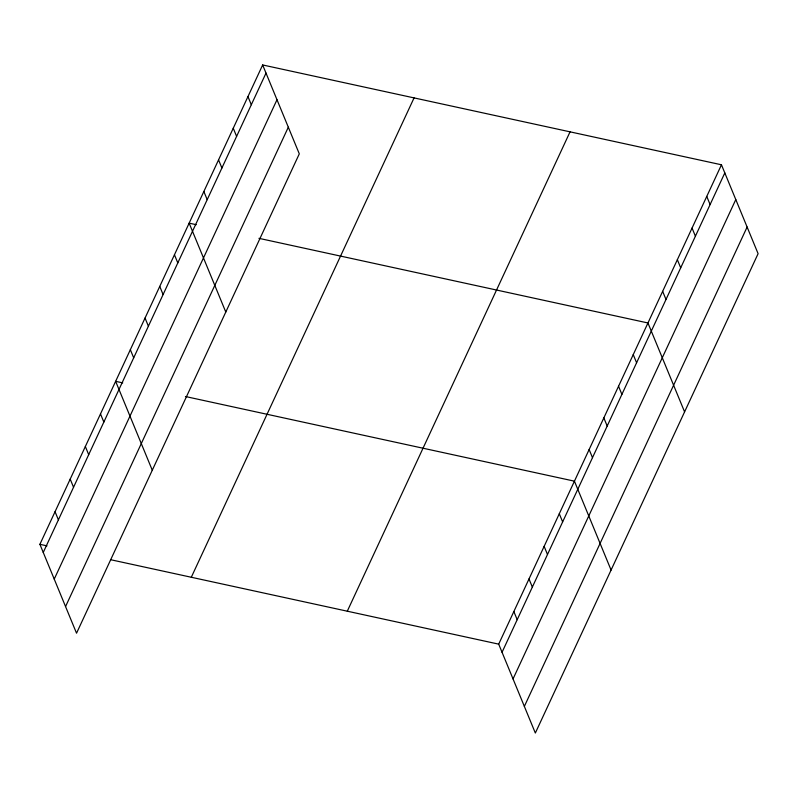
<?xml version="1.0" encoding="UTF-8"?>
<svg xmlns="http://www.w3.org/2000/svg" width="798" height="798" viewBox="0 0 798 798"><rect width="100%" height="100%" fill="white"/><g stroke="black" fill="none" stroke-linecap="round" stroke-linejoin="round"><path stroke-width="1.2" d="M262.662 64.957L299.3 153.854L76.538 633.213L39.9 544.316L262.662 64.957L721.462 164.787L758.1 253.684L535.338 733.043L498.7 644.146L721.462 164.787M43.252 552.445L266.013 73.097M54.234 579.099L276.996 99.74M65.556 606.56L288.317 127.201M191.301 577.253L414.062 97.905M347.29 611.198L570.051 131.84M502.052 652.275L724.813 172.917M513.034 678.928L735.796 199.57M524.356 706.39L747.118 227.031M196.248 224.687L189.146 223.151L225.794 312.048M258.941 238.333L647.946 322.971L684.584 411.878M122.732 382.88L115.64 381.334L152.278 470.231M185.425 396.516L574.43 481.164L611.078 570.061M39.9 544.316L46.992 545.862M110.872 559.757L498.7 644.146M706.759 196.428L710.11 204.557M692.056 228.058L695.407 236.198M677.352 259.699L680.704 267.829M662.649 291.34L666.001 299.469M633.243 354.611L636.595 362.741M618.54 386.252L621.891 394.382M603.837 417.883L607.188 426.022M589.133 449.523L592.485 457.653M559.288 513.752L562.64 521.892M544.136 546.351L547.488 554.49M528.994 578.949L532.346 587.079M513.842 611.547L517.194 619.677M247.959 96.598L251.31 104.728M233.255 128.229L236.607 136.368M218.552 159.869L221.904 168.009M203.849 191.51L207.201 199.64M174.453 254.781L177.804 262.921M159.75 286.422L163.101 294.552M145.046 318.063L148.398 326.192M130.343 349.694L133.695 357.833M100.488 413.933L103.84 422.062M85.346 446.521L88.698 454.661M70.194 479.119L73.546 487.259M55.052 511.718L58.404 519.847"/></g></svg>
